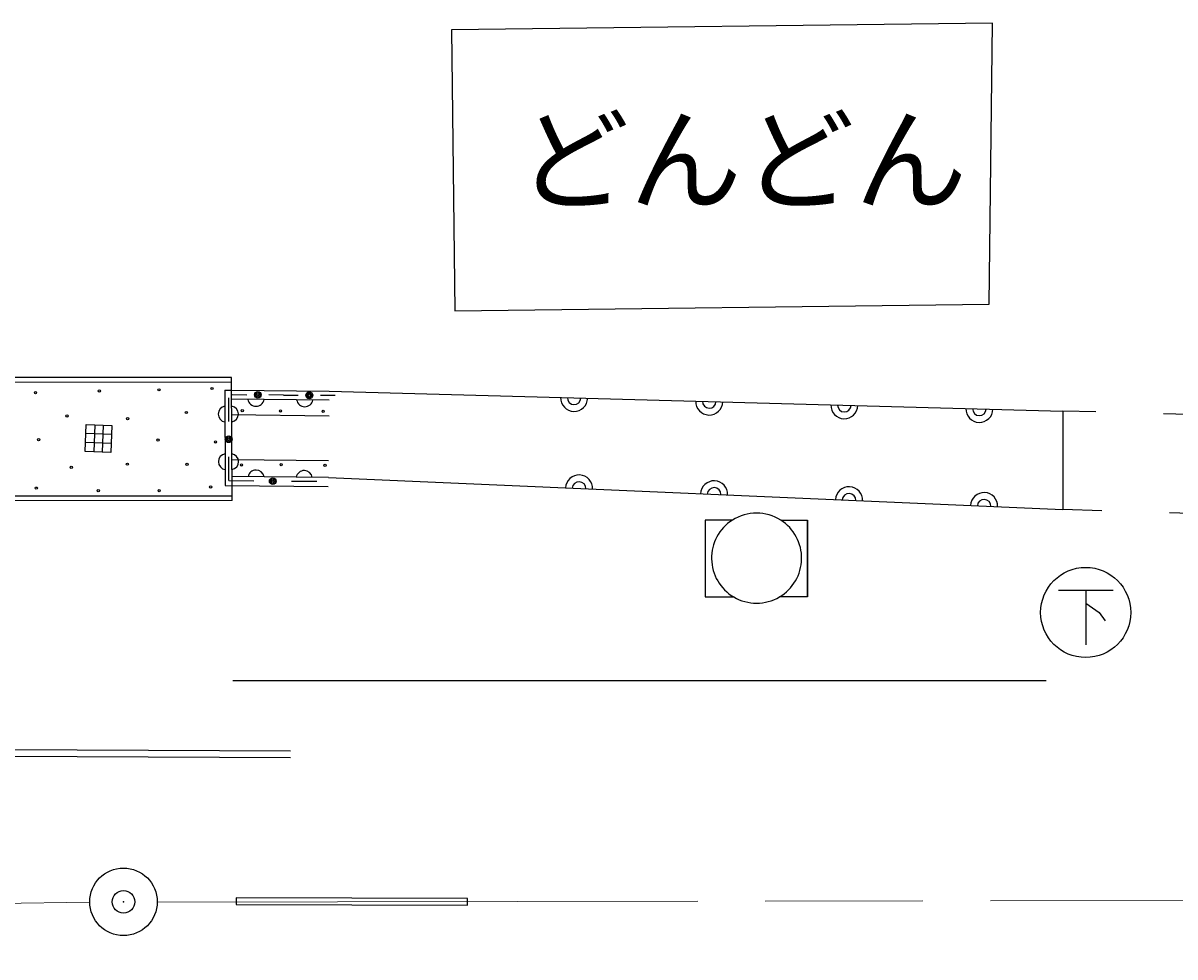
# Model space of a CAD drawing. Units: millimetres, scale not verified. Extents: x 40000 to 680000, y 20000 to 380000.
# Drawn here: x 362658 to 388232, y 294465 to 315184 of the extents above; entities that cross this region are included whole.
import ezdxf
from ezdxf.enums import TextEntityAlignment as Align

# ---------------------------------------------------------------- set-up
doc = ezdxf.new("R2010")
doc.units = ezdxf.units.MM
doc.header["$LTSCALE"] = 1000
doc.header["$PDMODE"] = 32
doc.header["$PDSIZE"] = 500
doc.linetypes.add('CHAIN', pattern=[18.5, 12, -1.5, 3.5, -1.5])
doc.linetypes.add('DASHED', pattern=[7.5, 6, -1.5])
for name, color, linetype, lineweight in [('M-BGD', 7, 'Continuous', 25), ('M-BGD-EXST', 7, 'Continuous', 25), ('M-BMK', 2, 'CHAIN', 13), ('M-BMK-SRVR', 3, 'Continuous', 25), ('M-STR-STRC', 7, 'Continuous', 25)]:
    doc.layers.add(name, color=color, linetype=linetype, lineweight=lineweight)
doc.layers.add('M-OTRS', color=6, linetype='Continuous')
doc.styles.add('ＭＳ ゴシック', font='')
doc.styles.get('ＭＳ ゴシック').set_extended_font_data('MS Gothic')

msp = doc.modelspace()

# ---------------------------------------------------------------- linework, layer by layer
at = {"layer": 'M-BGD'}
for p, q in [((384183, 315184), (372167, 315034)), ((384108, 308951), (384183, 315184)), ((372167, 315034), (372243, 308801)), ((372243, 308801), (384108, 308951)), ((367286, 307321), (361286, 307318)), ((361287, 307218), (367286, 307221)), ((367298, 304591), (367286, 307321)), ((367137, 307038), (367287, 307039)), ((367137, 307038), (367146, 304925)), ((367287, 307039), (369457, 307016)), ((367300, 306940), (367626, 306937)), ((368442, 306930), (368116, 306933)), ((368442, 306930), (368768, 306927)), ((369584, 306920), (369258, 306923)), ((369454, 307016), (385743, 306575)), ((367219, 306869), (367221, 306344)), ((369455, 306816), (367288, 306839)), ((369451, 306466), (367289, 306489)), ((385743, 306575), (385743, 304390)), ((364034, 305675), (364057, 306277)), ((364057, 306277), (364631, 306255)), ((364248, 306270), (364226, 305668)), ((364439, 306263), (364417, 305661)), ((364631, 306255), (364609, 305654)), ((364616, 305855), (364042, 305876)), ((364623, 306055), (364049, 306076)), ((364609, 305654), (364034, 305675)), ((367226, 305032), (367224, 305557)), ((369441, 305472), (367294, 305494)), ((369437, 305101), (367295, 305123)), ((369441, 305101), (385743, 304390)), ((367146, 304925), (369435, 304901)), ((367226, 305032), (367784, 305026)), ((369178, 305010), (368620, 305016)), ((367298, 304591), (361323, 304587)), ((367297, 304691), (361328, 304687)), ((367316, 300600), (385375, 300600))]:
    msp.add_line(p, q, dxfattribs=at)
at = {"layer": 'M-BGD', "linetype": 'DASHED'}
for p, q in [((393973, 306352), (385743, 306575)), ((394108, 304129), (385743, 304390))]:
    msp.add_line(p, q, dxfattribs=at)
at = {"layer": 'M-BGD'}
for centre, radius in [((362934, 306986), 25), ((364354, 307023), 25), ((365676, 307046), 25), ((366854, 307077), 25), ((367871, 306935), 75), ((367871, 306935), 49.5), ((367871, 306935), 24.5), ((369013, 306925), 75), ((369013, 306925), 49.5), ((369013, 306925), 24.5), ((363631, 306468), 25), ((364978, 306409), 25), ((366285, 306544), 25), ((367526, 306585), 25), ((368373, 306578), 25), ((369320, 306567), 25), ((363004, 305941), 25), ((365656, 305931), 25), ((366930, 305891), 25), ((367223, 305951), 75), ((367223, 305951), 49.5), ((367223, 305951), 24.5), ((364973, 305397), 25), ((366299, 305392), 25), ((367508, 305381), 25), ((368389, 305387), 25), ((369362, 305373), 25), ((363729, 305328), 25), ((362951, 304866), 25), ((366823, 304893), 25), ((368202, 305021), 75), ((368202, 305021), 49.5), ((368202, 305021), 24.5), ((364327, 304810), 25), ((365680, 304809), 25)]:
    msp.add_circle(centre, radius, dxfattribs=at)
for centre, radius, start, end in [((367168, 306510), 178, 99.4517, 261.0552), ((367261, 306510), 178, 279.4543, 81.0543), ((367829, 306867), 184, 189.9879, 348.8203), ((368913, 306856), 184, 189.9861, 348.8222), ((374893, 306869), 300, 178.4469, 358.4468), ((374893, 306869), 150, 178.4469, 358.4468), ((377892, 306788), 300, 178.4469, 358.4468), ((377892, 306788), 150, 178.4469, 358.4468), ((380891, 306706), 300, 178.4469, 358.4468), ((380891, 306706), 150, 178.4469, 358.4468), ((383890, 306625), 300, 178.4469, 358.4468), ((383890, 306625), 150, 178.4469, 358.4468), ((367173, 305452), 178, 99.4524, 261.0562), ((367265, 305453), 178, 279.4517, 81.0568), ((367830, 305087), 181, 9.3037, 169.504), ((368901, 305075), 181, 9.3037, 169.504), ((375002, 304858), 300, 357.5051, 177.5051), ((375002, 304858), 150, 357.5051, 177.5051), ((377999, 304728), 300, 357.5051, 177.5051), ((377999, 304728), 150, 357.5051, 177.5051), ((380996, 304597), 300, 357.5051, 177.5051), ((380996, 304597), 150, 357.5051, 177.5051), ((383994, 304467), 300, 357.5051, 177.5051), ((383994, 304467), 150, 357.5051, 177.5051)]:
    msp.add_arc(centre, radius, start, end, dxfattribs=at)
at = {"layer": 'M-BGD-EXST'}
for p, q in [((377803, 304157), (377803, 302451)), ((378406, 304157), (377803, 304157)), ((377803, 304157), (377803, 302451)), ((379481, 304157), (380077, 304157)), ((380077, 302451), (380077, 304157)), ((380077, 304157), (380077, 302451)), ((385648, 302605), (386857, 302605)), ((386253, 302605), (386253, 301388)), ((377803, 302451), (378436, 302451)), ((380077, 302451), (379450, 302451)), ((386256, 302313), (386546, 302104)), ((386546, 302104), (386679, 301922))]:
    msp.add_line(p, q, dxfattribs=at)
msp.add_circle((386250, 302107), 1000, dxfattribs=at)
for start, end in [(122.5254, 239.5429), (57.4746, 122.5254), (300.4571, 57.4746), (239.5429, 300.4571)]:
    msp.add_arc((378943, 303313), 1000, start, end, dxfattribs=at)
at = {"layer": 'M-BMK'}
for p, q in [((264942, 294465), (364137, 295679)), ((365637, 295682), (464456, 295844))]:
    msp.add_line(p, q, dxfattribs=at)
at = {"layer": 'M-BMK-SRVR'}
msp.add_circle((364887, 295688), 750, dxfattribs=at)
at = {"layer": 'M-OTRS'}
msp.add_point((364887, 295688), dxfattribs=at)
at = {"layer": 'M-STR-STRC'}
msp.add_line((372526, 295763), (367389, 295780), dxfattribs=at)
for points in [[(368594, 299032), (360696, 299069), (350835, 299237), (341655, 299420), (336860, 299530)], [(368593, 298882), (360694, 298919), (350833, 299087), (341652, 299270), (336857, 299380)], [(367389, 295780), (367388, 295630), (372525, 295613), (372526, 295763)]]:
    msp.add_lwpolyline(points, dxfattribs=at)

# ---------------------------------------------------------------- texts
at = {"layer": 'M-BGD-EXST', "style": 'ＭＳ ゴシック'}
msp.add_text('どんどん', height=1833, dxfattribs=at).set_placement((373618, 310682), align=Align.BOTTOM_LEFT)

doc.saveas('drawing.dxf')
